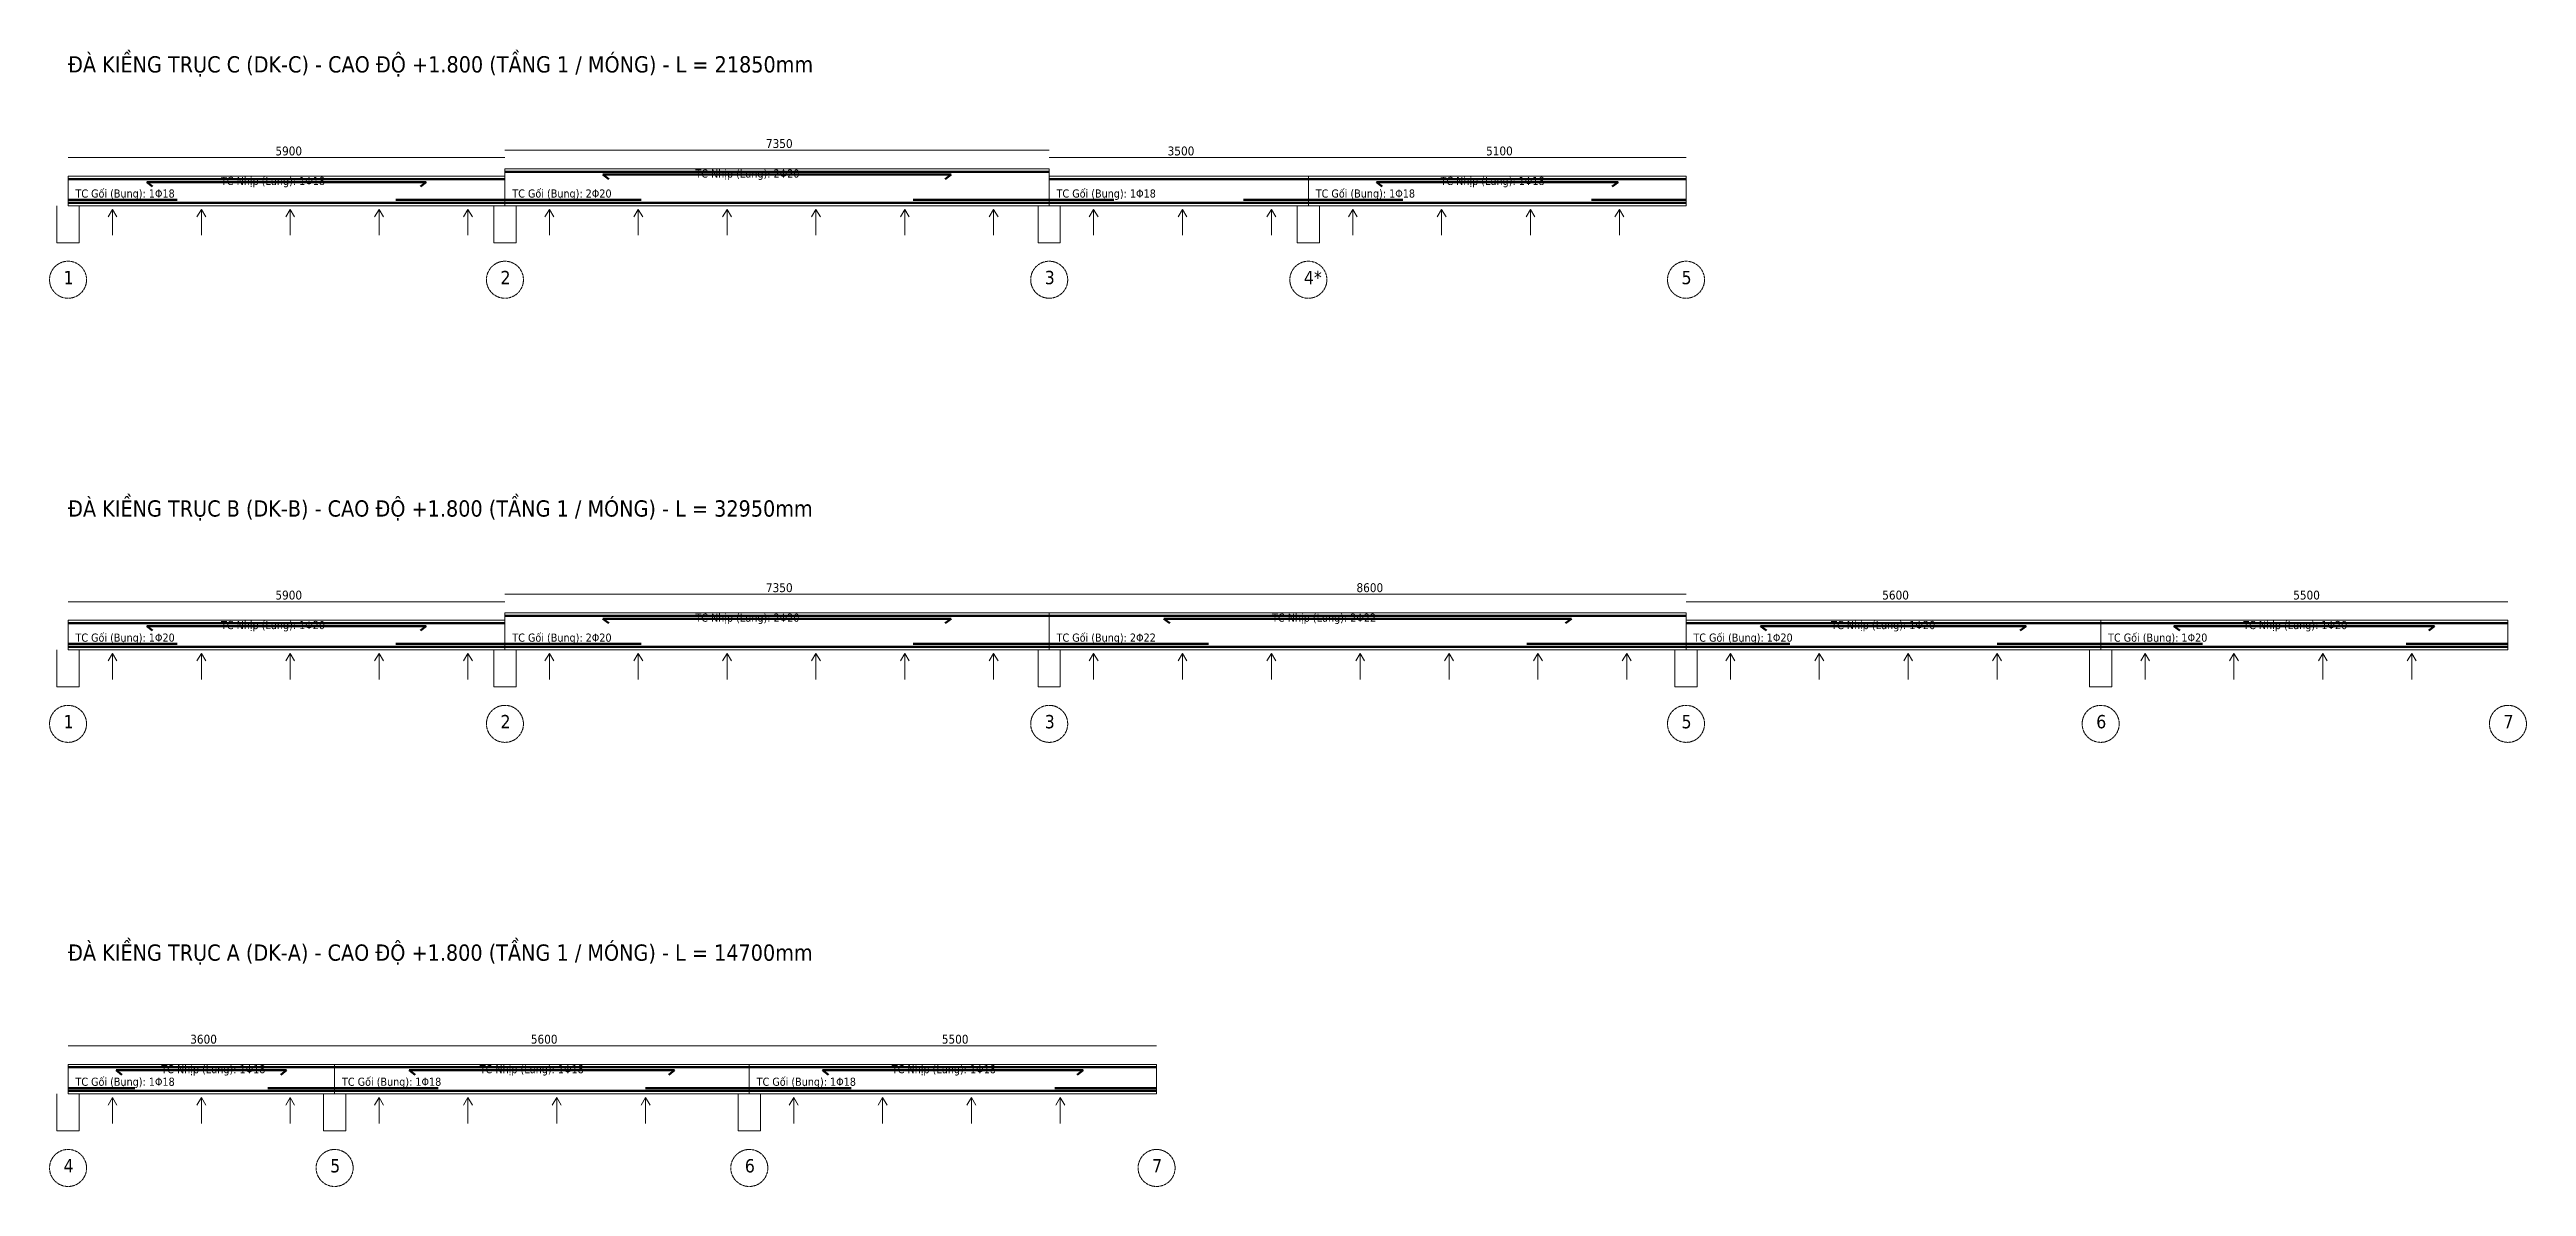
# Model space of a CAD drawing. Header units: millimetres. Extents: x -250 to 33200, y -1250 to 14110.
import ezdxf

# ---------------------------------------------------------------- set-up
doc = ezdxf.new("R2010")
doc.units = ezdxf.units.MM
doc.header["$LTSCALE"] = 10
doc.linetypes.add('CENTER', pattern=[5.08, 3.175, -0.635, 0.635, -0.635])
for name, color, linetype, lineweight in [('BE_TONG', 7, 'Continuous', 15), ('DIM', 3, 'Continuous', 9), ('PHAN_LUC_DAT', 30, 'Continuous', 20), ('TEXT', 7, 'Continuous', 15), ('THEP_CHU', 1, 'Continuous', 50), ('TRUC', 8, 'CENTER', 15)]:
    doc.layers.add(name, color=color, linetype=linetype, lineweight=lineweight)
doc.styles.get("Standard").update_dxf_attribs({"font": 'tahoma.ttf'})

msp = doc.modelspace()

# ---------------------------------------------------------------- linework, layer by layer
at = {"layer": 'BE_TONG'}
for points in [[(0, 12000), (0, 12400), (5900, 12400), (5900, 12000), (0, 12000)], [(5900, 12000), (5900, 12500), (13250, 12500), (13250, 12000), (5900, 12000)], [(13250, 12000), (13250, 12400), (16750, 12400), (16750, 12000), (13250, 12000)], [(16750, 12000), (16750, 12400), (21850, 12400), (21850, 12000), (16750, 12000)], [(-150, 12000), (-150, 11500), (150, 11500), (150, 12000)], [(5750, 12000), (5750, 11500), (6050, 11500), (6050, 12000)], [(13100, 12000), (13100, 11500), (13400, 11500), (13400, 12000)], [(16600, 12000), (16600, 11500), (16900, 11500), (16900, 12000)], [(0, 6000), (0, 6400), (5900, 6400), (5900, 6000), (0, 6000)], [(5900, 6000), (5900, 6500), (13250, 6500), (13250, 6000), (5900, 6000)], [(13250, 6000), (13250, 6500), (21850, 6500), (21850, 6000), (13250, 6000)], [(21850, 6000), (21850, 6400), (27450, 6400), (27450, 6000), (21850, 6000)], [(27450, 6000), (27450, 6400), (32950, 6400), (32950, 6000), (27450, 6000)], [(-150, 6000), (-150, 5500), (150, 5500), (150, 6000)], [(5750, 6000), (5750, 5500), (6050, 5500), (6050, 6000)], [(13100, 6000), (13100, 5500), (13400, 5500), (13400, 6000)], [(21700, 6000), (21700, 5500), (22000, 5500), (22000, 6000)], [(27300, 6000), (27300, 5500), (27600, 5500), (27600, 6000)], [(0, 0), (0, 400), (3600, 400), (3600, 0), (0, 0)], [(3600, 0), (3600, 400), (9200, 400), (9200, 0), (3600, 0)], [(9200, 0), (9200, 400), (14700, 400), (14700, 0), (9200, 0)], [(-150, 0), (-150, -500), (150, -500), (150, 0)], [(3450, 0), (3450, -500), (3750, -500), (3750, 0)], [(9050, 0), (9050, -500), (9350, -500), (9350, 0)]]:
    msp.add_lwpolyline(points, dxfattribs=at)
at = {"layer": 'DIM'}
for p, q in [((5900, 12750), (13250, 12750)), ((0, 12650), (5900, 12650)), ((13250, 12650), (16750, 12650)), ((16750, 12650), (21850, 12650)), ((5900, 6750), (13250, 6750)), ((13250, 6750), (21850, 6750)), ((0, 6650), (5900, 6650)), ((21850, 6650), (27450, 6650)), ((27450, 6650), (32950, 6650)), ((0, 650), (3600, 650)), ((3600, 650), (9200, 650)), ((9200, 650), (14700, 650))]:
    msp.add_line(p, q, dxfattribs=at)
at = {"layer": 'PHAN_LUC_DAT'}
for p, q in [((600, 11600), (600, 11950)), ((1800, 11600), (1800, 11950)), ((3000, 11600), (3000, 11950)), ((4200, 11600), (4200, 11950)), ((5400, 11600), (5400, 11950)), ((6500, 11600), (6500, 11950)), ((7700, 11600), (7700, 11950)), ((8900, 11600), (8900, 11950)), ((10100, 11600), (10100, 11950)), ((11300, 11600), (11300, 11950)), ((12500, 11600), (12500, 11950)), ((13850, 11600), (13850, 11950)), ((15050, 11600), (15050, 11950)), ((16250, 11600), (16250, 11950)), ((17350, 11600), (17350, 11950)), ((18550, 11600), (18550, 11950)), ((19750, 11600), (19750, 11950)), ((20950, 11600), (20950, 11950)), ((600, 5600), (600, 5950)), ((1800, 5600), (1800, 5950)), ((3000, 5600), (3000, 5950)), ((4200, 5600), (4200, 5950)), ((5400, 5600), (5400, 5950)), ((6500, 5600), (6500, 5950)), ((7700, 5600), (7700, 5950)), ((8900, 5600), (8900, 5950)), ((10100, 5600), (10100, 5950)), ((11300, 5600), (11300, 5950)), ((12500, 5600), (12500, 5950)), ((13850, 5600), (13850, 5950)), ((15050, 5600), (15050, 5950)), ((16250, 5600), (16250, 5950)), ((17450, 5600), (17450, 5950)), ((18650, 5600), (18650, 5950)), ((19850, 5600), (19850, 5950)), ((21050, 5600), (21050, 5950)), ((22450, 5600), (22450, 5950)), ((23650, 5600), (23650, 5950)), ((24850, 5600), (24850, 5950)), ((26050, 5600), (26050, 5950)), ((28050, 5600), (28050, 5950)), ((29250, 5600), (29250, 5950)), ((30450, 5600), (30450, 5950)), ((31650, 5600), (31650, 5950)), ((600, -400), (600, -50)), ((1800, -400), (1800, -50)), ((3000, -400), (3000, -50)), ((4200, -400), (4200, -50)), ((5400, -400), (5400, -50)), ((6600, -400), (6600, -50)), ((7800, -400), (7800, -50)), ((9800, -400), (9800, -50)), ((11000, -400), (11000, -50)), ((12200, -400), (12200, -50)), ((13400, -400), (13400, -50))]:
    msp.add_line(p, q, dxfattribs=at)
for points in [[(540, 11850), (600, 11950), (660, 11850)], [(1740, 11850), (1800, 11950), (1860, 11850)], [(2940, 11850), (3000, 11950), (3060, 11850)], [(4140, 11850), (4200, 11950), (4260, 11850)], [(5340, 11850), (5400, 11950), (5460, 11850)], [(6440, 11850), (6500, 11950), (6560, 11850)], [(7640, 11850), (7700, 11950), (7760, 11850)], [(8840, 11850), (8900, 11950), (8960, 11850)], [(10040, 11850), (10100, 11950), (10160, 11850)], [(11240, 11850), (11300, 11950), (11360, 11850)], [(12440, 11850), (12500, 11950), (12560, 11850)], [(13790, 11850), (13850, 11950), (13910, 11850)], [(14990, 11850), (15050, 11950), (15110, 11850)], [(16190, 11850), (16250, 11950), (16310, 11850)], [(17290, 11850), (17350, 11950), (17410, 11850)], [(18490, 11850), (18550, 11950), (18610, 11850)], [(19690, 11850), (19750, 11950), (19810, 11850)], [(20890, 11850), (20950, 11950), (21010, 11850)], [(540, 5850), (600, 5950), (660, 5850)], [(1740, 5850), (1800, 5950), (1860, 5850)], [(2940, 5850), (3000, 5950), (3060, 5850)], [(4140, 5850), (4200, 5950), (4260, 5850)], [(5340, 5850), (5400, 5950), (5460, 5850)], [(6440, 5850), (6500, 5950), (6560, 5850)], [(7640, 5850), (7700, 5950), (7760, 5850)], [(8840, 5850), (8900, 5950), (8960, 5850)], [(10040, 5850), (10100, 5950), (10160, 5850)], [(11240, 5850), (11300, 5950), (11360, 5850)], [(12440, 5850), (12500, 5950), (12560, 5850)], [(13790, 5850), (13850, 5950), (13910, 5850)], [(14990, 5850), (15050, 5950), (15110, 5850)], [(16190, 5850), (16250, 5950), (16310, 5850)], [(17390, 5850), (17450, 5950), (17510, 5850)], [(18590, 5850), (18650, 5950), (18710, 5850)], [(19790, 5850), (19850, 5950), (19910, 5850)], [(20990, 5850), (21050, 5950), (21110, 5850)], [(22390, 5850), (22450, 5950), (22510, 5850)], [(23590, 5850), (23650, 5950), (23710, 5850)], [(24790, 5850), (24850, 5950), (24910, 5850)], [(25990, 5850), (26050, 5950), (26110, 5850)], [(27990, 5850), (28050, 5950), (28110, 5850)], [(29190, 5850), (29250, 5950), (29310, 5850)], [(30390, 5850), (30450, 5950), (30510, 5850)], [(31590, 5850), (31650, 5950), (31710, 5850)], [(540, -150), (600, -50), (660, -150)], [(1740, -150), (1800, -50), (1860, -150)], [(2940, -150), (3000, -50), (3060, -150)], [(4140, -150), (4200, -50), (4260, -150)], [(5340, -150), (5400, -50), (5460, -150)], [(6540, -150), (6600, -50), (6660, -150)], [(7740, -150), (7800, -50), (7860, -150)], [(9740, -150), (9800, -50), (9860, -150)], [(10940, -150), (11000, -50), (11060, -150)], [(12140, -150), (12200, -50), (12260, -150)], [(13340, -150), (13400, -50), (13460, -150)]]:
    msp.add_lwpolyline(points, dxfattribs=at)
at = {"layer": 'THEP_CHU'}
for p, q in [((5900, 12460), (13250, 12460)), ((7223, 12420), (11927, 12420)), ((7223, 12420), (7303, 12360)), ((11927, 12420), (11847, 12360)), ((0, 12360), (5900, 12360)), ((0, 12080), (1475, 12080)), ((1062, 12320), (4838, 12320)), ((1062, 12320), (1142, 12260)), ((4425, 12080), (5900, 12080)), ((4838, 12320), (4758, 12260)), ((5900, 12080), (7738, 12080)), ((11412, 12080), (13250, 12080)), ((13250, 12360), (16750, 12360)), ((13250, 12080), (14125, 12080)), ((15875, 12080), (16750, 12080)), ((16750, 12360), (21850, 12360)), ((16750, 12080), (18025, 12080)), ((17668, 12320), (20932, 12320)), ((17668, 12320), (17748, 12260)), ((20575, 12080), (21850, 12080)), ((20932, 12320), (20852, 12260)), ((0, 12040), (5900, 12040)), ((5900, 12040), (13250, 12040)), ((13250, 12040), (16750, 12040)), ((16750, 12040), (21850, 12040)), ((0, 6360), (5900, 6360)), ((5900, 6460), (13250, 6460)), ((7223, 6420), (11927, 6420)), ((7223, 6420), (7303, 6360)), ((11927, 6420), (11847, 6360)), ((13250, 6460), (21850, 6460)), ((14798, 6420), (20302, 6420)), ((14798, 6420), (14878, 6360)), ((20302, 6420), (20222, 6360)), ((21850, 6360), (27450, 6360)), ((27450, 6360), (32950, 6360)), ((0, 6080), (1475, 6080)), ((0, 6040), (5900, 6040)), ((1062, 6320), (4838, 6320)), ((1062, 6320), (1142, 6260)), ((4425, 6080), (5900, 6080)), ((4838, 6320), (4758, 6260)), ((5900, 6080), (7738, 6080)), ((5900, 6040), (13250, 6040)), ((11412, 6080), (13250, 6080)), ((13250, 6080), (15400, 6080)), ((13250, 6040), (21850, 6040)), ((19700, 6080), (21850, 6080)), ((21850, 6080), (23250, 6080)), ((21850, 6040), (27450, 6040)), ((22858, 6320), (26442, 6320)), ((22858, 6320), (22938, 6260)), ((26050, 6080), (27450, 6080)), ((26442, 6320), (26362, 6260)), ((27450, 6080), (28825, 6080)), ((27450, 6040), (32950, 6040)), ((28440, 6320), (31960, 6320)), ((28440, 6320), (28520, 6260)), ((31575, 6080), (32950, 6080)), ((31960, 6320), (31880, 6260)), ((0, 360), (3600, 360)), ((3600, 360), (9200, 360)), ((9200, 360), (14700, 360)), ((0, 80), (900, 80)), ((0, 40), (3600, 40)), ((648, 320), (2952, 320)), ((648, 320), (728, 260)), ((2700, 80), (3600, 80)), ((2952, 320), (2872, 260)), ((3600, 80), (5000, 80)), ((3600, 40), (9200, 40)), ((4608, 320), (8192, 320)), ((4608, 320), (4688, 260)), ((7800, 80), (9200, 80)), ((8192, 320), (8112, 260)), ((9200, 80), (10575, 80)), ((9200, 40), (14700, 40)), ((10190, 320), (13710, 320)), ((10190, 320), (10270, 260)), ((13325, 80), (14700, 80)), ((13710, 320), (13630, 260))]:
    msp.add_line(p, q, dxfattribs=at)
at = {"layer": 'TRUC'}
for centre in [(0, 11000), (5900, 11000), (13250, 11000), (16750, 11000), (21850, 11000), (0, 5000), (5900, 5000), (13250, 5000), (21850, 5000), (27450, 5000), (32950, 5000), (0, -1000), (3600, -1000), (9200, -1000), (14700, -1000)]:
    msp.add_circle(centre, 250, dxfattribs=at)

# ---------------------------------------------------------------- texts
at = {"layer": 'DIM'}
for s, p in [('5900', (2800, 12680)), ('7350', (9425, 12780)), ('3500', (14850, 12680)), ('5100', (19150, 12680)), ('5900', (2800, 6680)), ('7350', (9425, 6780)), ('8600', (17400, 6780)), ('5600', (24500, 6680)), ('5500', (30050, 6680)), ('3600', (1650, 680)), ('5600', (6250, 680)), ('5500', (11800, 680))]:
    msp.add_text(s, height=120, dxfattribs=at).set_placement(p)
at = {"layer": 'TEXT'}
for s, height, p in [('ĐÀ KIỀNG TRỤC C (DK-C) - CAO ĐỘ +1.800 (TẦNG 1 / MÓNG) - L = 21850mm', 220, (0, 13800)), ('TC Nhịp (Lưng): 1Φ18', 110, (2065, 12280)), ('TC Nhịp (Lưng): 2Φ20', 110, (8472, 12380)), ('TC Nhịp (Lưng): 1Φ18', 110, (18535, 12280)), ('TC Gối (Bụng): 1Φ18', 110, (100, 12110)), ('TC Gối (Bụng): 2Φ20', 110, (6000, 12110)), ('TC Gối (Bụng): 1Φ18', 110, (13350, 12110)), ('TC Gối (Bụng): 1Φ18', 110, (16850, 12110)), ('1', 180, (-60, 10940)), ('2', 180, (5840, 10940)), ('3', 180, (13190, 10940)), ('4*', 180, (16690, 10940)), ('5', 180, (21790, 10940)), ('ĐÀ KIỀNG TRỤC B (DK-B) - CAO ĐỘ +1.800 (TẦNG 1 / MÓNG) - L = 32950mm', 220, (0, 7800)), ('TC Nhịp (Lưng): 1Φ20', 110, (2065, 6280)), ('TC Nhịp (Lưng): 2Φ20', 110, (8472, 6380)), ('TC Nhịp (Lưng): 2Φ22', 110, (16260, 6380)), ('TC Nhịp (Lưng): 1Φ20', 110, (23810, 6280)), ('TC Nhịp (Lưng): 1Φ20', 110, (29375, 6280)), ('TC Gối (Bụng): 1Φ20', 110, (100, 6110)), ('TC Gối (Bụng): 2Φ20', 110, (6000, 6110)), ('TC Gối (Bụng): 2Φ22', 110, (13350, 6110)), ('TC Gối (Bụng): 1Φ20', 110, (21950, 6110)), ('TC Gối (Bụng): 1Φ20', 110, (27550, 6110)), ('1', 180, (-60, 4940)), ('2', 180, (5840, 4940)), ('3', 180, (13190, 4940)), ('5', 180, (21790, 4940)), ('6', 180, (27390, 4940)), ('7', 180, (32890, 4940)), ('ĐÀ KIỀNG TRỤC A (DK-A) - CAO ĐỘ +1.800 (TẦNG 1 / MÓNG) - L = 14700mm', 220, (0, 1800)), ('TC Nhịp (Lưng): 1Φ18', 110, (1260, 280)), ('TC Nhịp (Lưng): 1Φ18', 110, (5560, 280)), ('TC Nhịp (Lưng): 1Φ18', 110, (11125, 280)), ('TC Gối (Bụng): 1Φ18', 110, (100, 110)), ('TC Gối (Bụng): 1Φ18', 110, (3700, 110)), ('TC Gối (Bụng): 1Φ18', 110, (9300, 110)), ('4', 180, (-60, -1060)), ('5', 180, (3540, -1060)), ('6', 180, (9140, -1060)), ('7', 180, (14640, -1060))]:
    msp.add_text(s, height=height, dxfattribs=at).set_placement(p)

doc.saveas('drawing.dxf')
